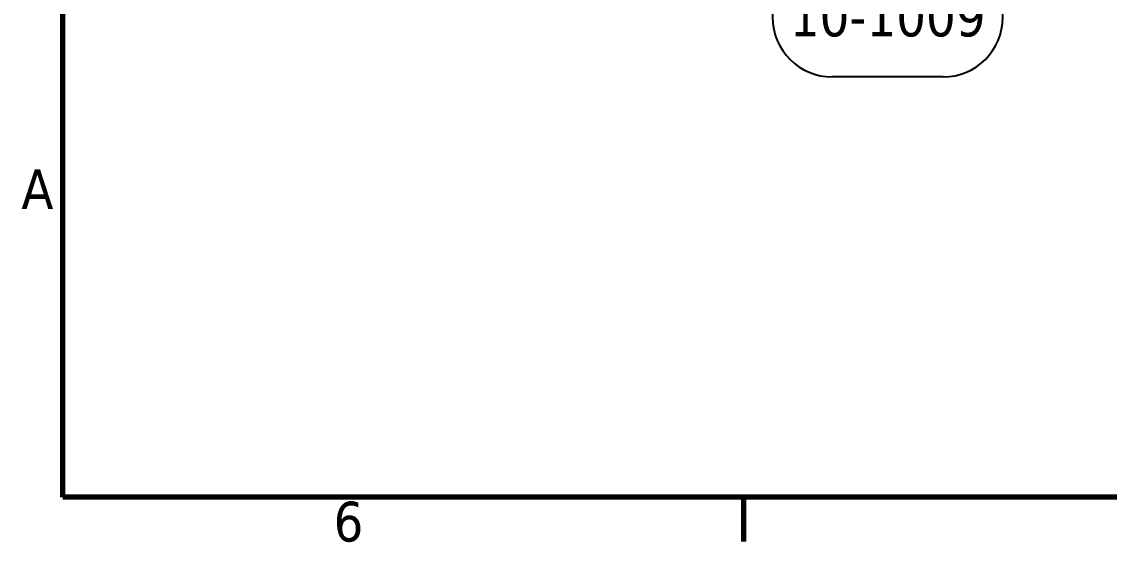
# Model space of a CAD drawing. Header units: millimetres. Extents: x -1492 to 2520, y -1551 to 1782.
# Drawn here: x 38 to 613, y 36 to 311 of the extents above; entities that cross this region are included whole.
import ezdxf

# ---------------------------------------------------------------- set-up
doc = ezdxf.new("R2010")
doc.units = ezdxf.units.MM
doc.header["$LTSCALE"] = 6
doc.layers.add('Border (ISO)', color=7, linetype='Continuous', lineweight=70)
doc.layers.add('Symbol (ISO)', color=7, linetype='Continuous', lineweight=25)
doc.styles.add('Note Text (ISO)', font='tahoma.ttf')

# ---------------------------------------------------------------- blocks, each defined once
blk = doc.blocks.new('Borders Default Border')
at = {"layer": 'Border (ISO)'}
blk.add_line((70, 10), (70, 6.1), dxfattribs=at)
at = {"layer": 'Border (ISO)', "flags": 128}
blk.add_lwpolyline([(10, 10), (10, 287), (410, 287), (410, 10), (10, 10)], dxfattribs=at)
at = {"layer": 'Border (ISO)', "char_height": 3.5, "attachment_point": 7, "style": 'Note Text (ISO)'}
for s, insert in [('A', (6.361, 35.375)), ('6', (33.883, 6.026))]:
    blk.add_mtext(s, dxfattribs=dict(at, insert=insert))
blk = doc.blocks.new('Balloon21')
at = {"layer": 'Symbol (ISO)'}
for p, q in [((98.411, 80.314), (97.377, 82.59)), ((98.866, 80.521), (97.377, 82.59)), ((97.377, 82.59), (97.956, 80.107)), ((97.956, 80.107), (98.866, 80.521)), ((98.411, 80.314), (115.526, 42.662)), ((117.691, 43.15), (127.477, 43.15)), ((117.691, 32.65), (127.477, 32.65))]:
    blk.add_line(p, q, dxfattribs=at)
at = {"layer": 'Symbol (ISO)', "flags": 128}
blk.add_lwpolyline([(98.866, 80.521), (97.377, 82.59), (97.956, 80.107), (98.866, 80.521)], dxfattribs=at)
at = {"layer": 'Symbol (ISO)'}
for centre, start, end in [((117.691, 37.9), 90, 270), ((127.477, 37.9), 270, 90)]:
    blk.add_arc(centre, 5.25, start, end, dxfattribs=at)
blk.add_solid([(98.866, 80.521), (97.377, 82.59), (97.956, 80.107), (98.866, 80.521)], dxfattribs=at)
at = {"layer": 'Symbol (ISO)', "insert": (122.584, 37.937), "char_height": 3.5, "attachment_point": 5, "style": 'Note Text (ISO)'}
blk.add_mtext('10-1009', dxfattribs=at)
blk = doc.blocks.new('Balloon22')
at = {"layer": 'Symbol (ISO)'}
for p, q in [((90.322, 82.59), (89.602, 80.144)), ((90.1, 80.1), (90.322, 82.59)), ((90.598, 80.056), (90.322, 82.59)), ((90.1, 80.1), (88.08, 57.477)), ((89.602, 80.144), (90.598, 80.056)), ((87.615, 57.517), (77.829, 57.517)), ((87.615, 47.017), (77.829, 47.017))]:
    blk.add_line(p, q, dxfattribs=at)
at = {"layer": 'Symbol (ISO)', "flags": 128}
blk.add_lwpolyline([(90.598, 80.056), (90.322, 82.59), (89.602, 80.144), (90.598, 80.056)], dxfattribs=at)
at = {"layer": 'Symbol (ISO)'}
for centre, start, end in [((77.829, 52.267), 90, 270), ((87.615, 52.267), 270, 90)]:
    blk.add_arc(centre, 5.25, start, end, dxfattribs=at)
blk.add_solid([(90.598, 80.056), (90.322, 82.59), (89.602, 80.144), (90.598, 80.056)], dxfattribs=at)
at = {"layer": 'Symbol (ISO)', "insert": (82.722, 52.304), "char_height": 3.5, "attachment_point": 5, "style": 'Note Text (ISO)'}
blk.add_mtext('10-1009', dxfattribs=at)

msp = doc.modelspace()

# ---------------------------------------------------------------- block references
at = {"xscale": 6, "yscale": 6, "zscale": 6}
msp.add_blockref('Borders Default Border', (0, 0), dxfattribs=at)
at = {"layer": 'Symbol (ISO)', "xscale": 6, "yscale": 6, "zscale": 6}
for name in ['Balloon22', 'Balloon21']:
    msp.add_blockref(name, (0, 0), dxfattribs=at)

doc.saveas('drawing.dxf')
